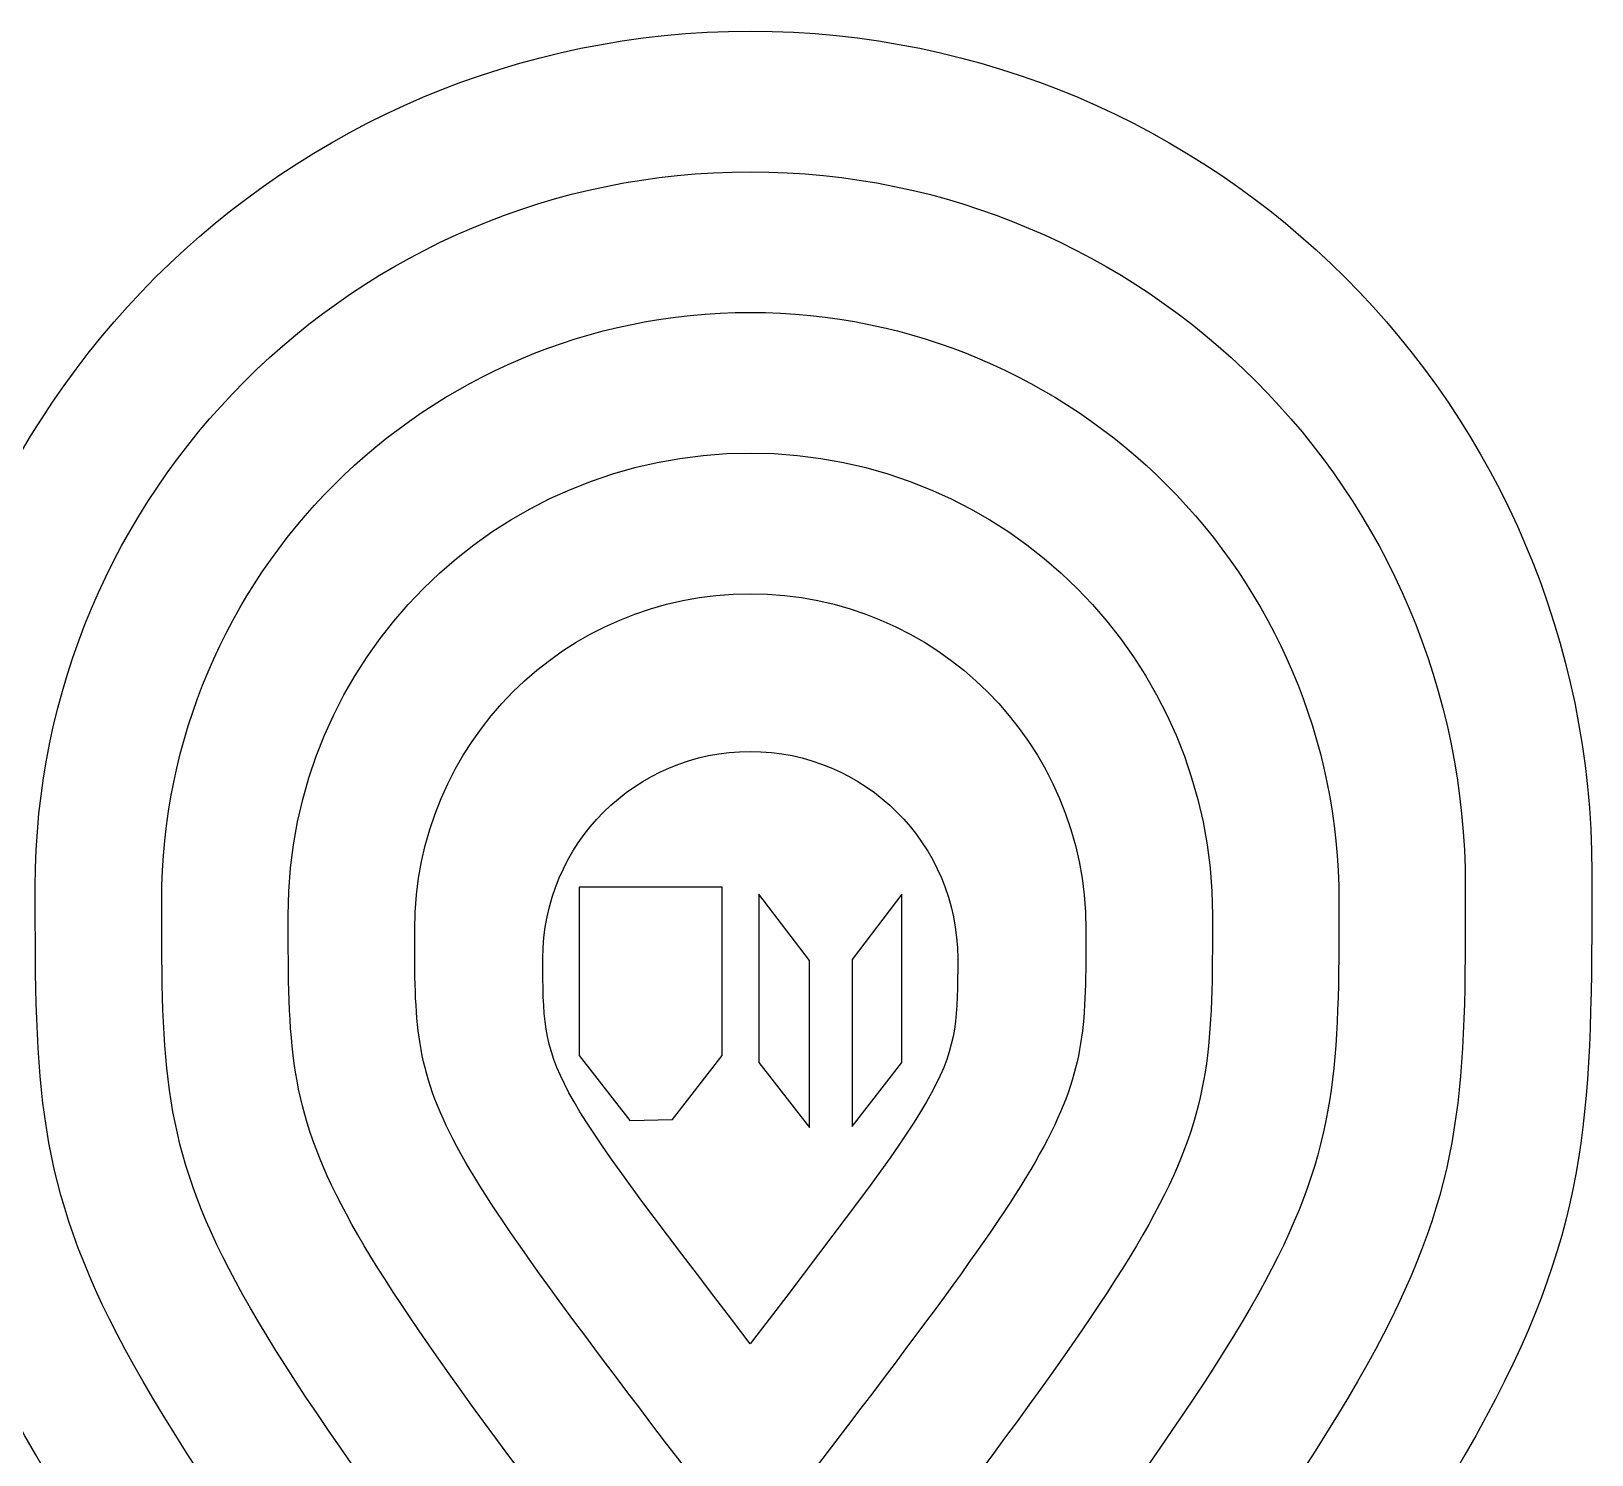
# Model space of a CAD drawing. Extents: x 2 to 364, y 5 to 617.
# Drawn here: x 132.2 to 363.8, y 402.8 to 614.1 of the extents above; entities that cross this region are included whole.
import ezdxf

# ---------------------------------------------------------------- set-up
doc = ezdxf.new("R2010")
doc.units = 0
doc.layers.add('Calque_1', color=7, linetype='CONTINUOUS')

msp = doc.modelspace()

# ---------------------------------------------------------------- linework, layer by layer
at = {"layer": 'Calque_1', "color": 7}
for p, q in [((132.809017, 487.114391), (132.809017, 487.114391)), ((213.511802, 487.059169), (213.511802, 462.08636)), ((234.728083, 487.059169), (213.511802, 487.059169)), ((234.728083, 462.08636), (234.728083, 487.059169)), ((151.57347, 485.007904), (151.573473, 485.007904)), ((247.692006, 476.18441), (240.176174, 486.006516)), ((240.176174, 486.006516), (240.176174, 461.033708)), ((261.392456, 486.006516), (253.998995, 476.304024)), ((261.392456, 461.033708), (261.392456, 486.006516)), ((170.337932, 482.901403), (170.337932, 482.901403)), ((189.102388, 480.794919), (189.102388, 480.794919)), ((208.128407, 476.445906), (208.128407, 476.445906)), ((247.692006, 451.393505), (247.692006, 476.18441)), ((253.998995, 476.304024), (253.998995, 451.510912)), ((213.511802, 462.08636), (221.027633, 452.446157)), ((227.334623, 452.563564), (234.728083, 462.08636)), ((240.176174, 461.033708), (247.692006, 451.393505)), ((253.998995, 451.510912), (261.392456, 461.033708)), ((221.027633, 452.446157), (227.334623, 452.563564))]:
    msp.add_line(p, q, dxfattribs=at)
for points in [[(114.044541, 489.220892), (114.044541, 558.174907), (169.945781, 614.073181), (238.903439, 614.073181)], [(238.903439, 614.073181), (307.861101, 614.073181), (363.762324, 558.174907), (363.762324, 489.220892)], [(132.809017, 487.114391), (132.809017, 545.7071), (180.309108, 593.20587), (238.903439, 593.20587)], [(238.903439, 593.20587), (297.497777, 593.20587), (344.997868, 545.7071), (344.997868, 487.114391)], [(151.573473, 485.007904), (151.573473, 533.239301), (190.672432, 572.338568), (238.903439, 572.338568)], [(238.903439, 572.338568), (287.134452, 572.338568), (326.233409, 533.239301), (326.233409, 485.007904)], [(170.337932, 482.901403), (170.337932, 520.771491), (201.035751, 551.471257), (238.903439, 551.471257)], [(238.903439, 551.471257), (276.771123, 551.471257), (307.468947, 520.771491), (307.468947, 482.901403)], [(189.102388, 480.794919), (189.102388, 508.303692), (211.399075, 530.603955), (238.903439, 530.603955)], [(238.903439, 530.603955), (266.407801, 530.603955), (288.704491, 508.303692), (288.704491, 480.794919)], [(208.128407, 476.445906), (208.128407, 493.42549), (221.906852, 507.190159), (238.903439, 507.190159)], [(238.903439, 507.190159), (255.900027, 507.190159), (269.678477, 493.42549), (269.678477, 476.445906)], [(238.903439, 257.158483), (114.302153, 420.009296), (114.044541, 420.266874), (114.044541, 489.220892)], [(363.762324, 489.220892), (363.762324, 420.266874), (363.504734, 420.009296), (238.903439, 257.158483)], [(238.903439, 289.922623), (133.027891, 428.302811), (132.809017, 428.521685), (132.809017, 487.114391)], [(344.997868, 487.114391), (344.997868, 428.521685), (344.77899, 428.302811), (238.903439, 289.922623)], [(238.903439, 322.686783), (151.753638, 436.596342), (151.57347, 436.776507), (151.57347, 485.007904)], [(326.233409, 485.007904), (326.233409, 436.776507), (326.053244, 436.596342), (238.903439, 322.686783)], [(238.903439, 355.450923), (170.479384, 444.889857), (170.337932, 445.031321), (170.337932, 482.901403)], [(307.468947, 482.901403), (307.468947, 445.031321), (307.327492, 444.889857), (238.903439, 355.450923)], [(238.903439, 388.215077), (189.205128, 453.183386), (189.102388, 453.286143), (189.102388, 480.794919)], [(288.704491, 480.794919), (288.704491, 453.286143), (288.601748, 453.183386), (238.903439, 388.215077)], [(238.903439, 419.301686), (208.191893, 459.402895), (208.128407, 459.466319), (208.128407, 476.445906)], [(269.678477, 476.445906), (269.678477, 459.466319), (269.614958, 459.402895), (238.903439, 419.301686)]]:
    msp.add_open_spline(points, degree=3, dxfattribs=at)

doc.saveas('drawing.dxf')
